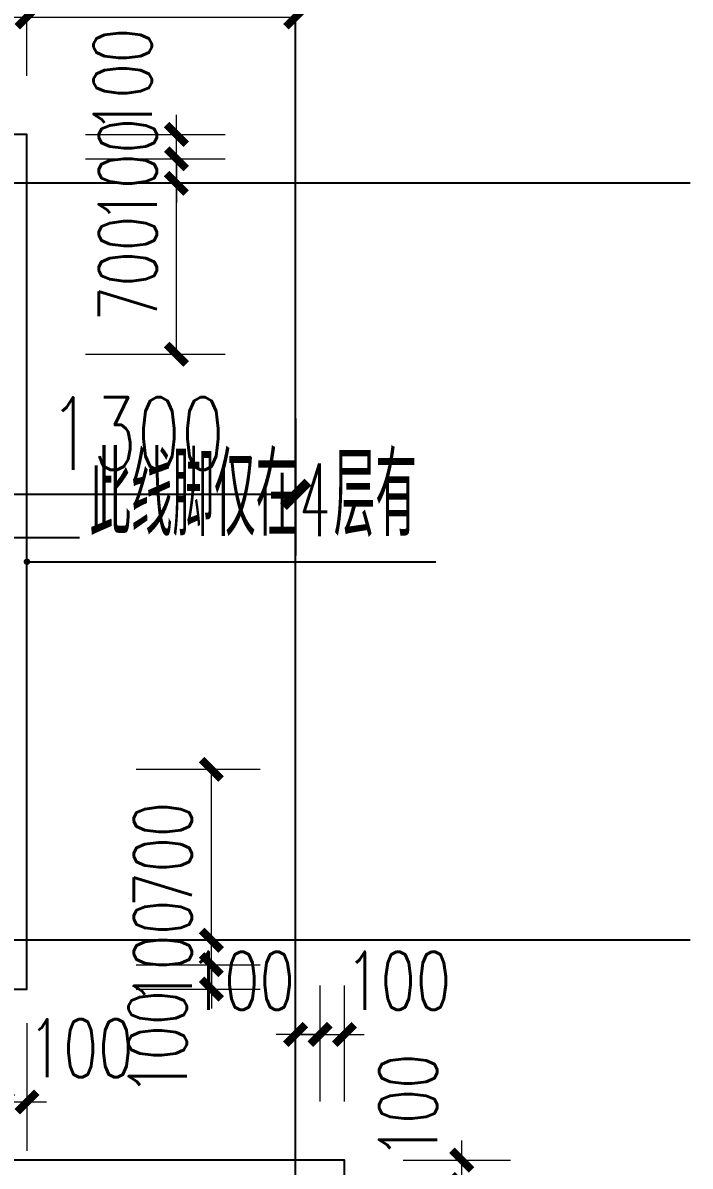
# Model space of a CAD drawing. Extents: x -129588 to 17450, y 1144 to 109436.
# Drawn here: x 2770 to 5501, y 83973 to 88655 of the extents above; entities that cross this region are included whole.
import ezdxf

# ---------------------------------------------------------------- set-up
doc = ezdxf.new("R2010")
doc.units = 0
doc.header["$LTSCALE"] = 1000
doc.header["$MEASUREMENT"] = 0
for name, color, linetype in [('A-第三道尺寸线', 105, 'Continuous'), ('DIM_LEAD', 3, 'Continuous'), ('DOTE', 16, 'Continuous'), ('PUB_TEXT', 7, 'Continuous')]:
    doc.layers.add(name, color=color, linetype=linetype)
doc.layers.add('A-第四道尺寸线(线脚尺寸)', color=105, linetype='Continuous', lineweight=5)
doc.styles.add('_TCH_DIM', font='SIMPLEX.shx', dxfattribs={"width": 0.7, "bigfont": 'GBCBIG.shx'})
doc.styles.add('_TCH_DIM_T3', font='SIMPLEX.shx', dxfattribs={"width": 0.705882, "bigfont": 'GBCBIG.shx'})
doc.dimstyles.new('_TCH_ARCH&&100', dxfattribs={"dimtxt": 297.5, "dimasz": 100, "dimexe": 250, "dimexo": 300, "dimgap": 100, "dimtad": 1, "dimdec": 0, "dimzin": 0, "dimdsep": 46, "dimtxsty": '_TCH_DIM_T3', "dimblk": 'ARCHTICK', "dimcen": 0.09, "dimclrt": 7, "dimazin": 2, "dimtfac": 1, "dimtdec": 0, "dimtix": 1, "dimtmove": 2, "dimatfit": 3, "dimfxl": 0, "dimtolj": 1, "dimtzin": 0, "dimarcsym": 0})
doc.dimstyles.new('_TCH_ARCH&&80', dxfattribs={"dimtxt": 238, "dimasz": 80, "dimexe": 200, "dimexo": 240, "dimgap": 80, "dimtad": 1, "dimdec": 0, "dimzin": 0, "dimdsep": 46, "dimtxsty": '_TCH_DIM_T3', "dimblk": 'ARCHTICK', "dimcen": 0.09, "dimclrt": 7, "dimazin": 2, "dimtfac": 1, "dimtdec": 0, "dimtix": 1, "dimtmove": 2, "dimatfit": 3, "dimfxl": 0, "dimtolj": 1, "dimtzin": 0, "dimarcsym": 0})

# ---------------------------------------------------------------- blocks, each defined once
blk = doc.blocks.new('zhouxianssceng0329')
at = {"layer": 'DOTE'}
for p, q in [((3886.3, 132089.9), (3886.3, 156469.4)), ((5501.3, 147398.2), (-22013.7, 147398.2)), ((5501.3, 144298.2), (-3313.7, 144298.2))]:
    blk.add_line(p, q, dxfattribs=at)
blk = doc.blocks.new('_ArchTick')
at = {"color": 0, "linetype": 'ByBlock', "const_width": 0.4}
blk.add_lwpolyline([(-0.5, -0.5), (0.5, 0.5)], dxfattribs=at)
blk = doc.blocks.new('*D1095')
at = {"layer": 'A-第三道尺寸线', "color": 0, "lineweight": -2, "transparency": 16777216}
for p, q in [((12065.5, 175547.7), (12065.5, 174988)), ((13365.5, 175547.7), (13365.5, 174988)), ((12065.5, 175238), (13365.5, 175238))]:
    blk.add_line(p, q, dxfattribs=at)
at = {"layer": 'Defpoints', "color": 0, "transparency": 16777216}
for p in [(12065.5, 175847.7), (13365.5, 175847.7), (13365.5, 175238)]:
    blk.add_point(p, dxfattribs=at)
at = {"layer": 'A-第三道尺寸线', "color": 0, "lineweight": -2, "transparency": 16777216, "xscale": 100, "yscale": 100, "zscale": 100, "rotation": 180}
blk.add_blockref('_ArchTick', (12065.5, 175238), dxfattribs=at)
at = {"layer": 'A-第三道尺寸线', "color": 0, "lineweight": -2, "transparency": 16777216, "xscale": 100, "yscale": 100, "zscale": 100}
blk.add_blockref('_ArchTick', (13365.5, 175238), dxfattribs=at)
at = {"layer": 'A-第三道尺寸线', "color": 7, "transparency": 16777216, "insert": (12715.5, 175486.8), "char_height": 297.5, "attachment_point": 5, "style": '_TCH_DIM_T3'}
blk.add_mtext('\\A1;1300', dxfattribs=at)
blk = doc.blocks.new('*D1553')
at = {"layer": 'A-第四道尺寸线(线脚尺寸)', "color": 0, "lineweight": -2, "transparency": 16777216}
for p, q in [((4566.6, 83998.2), (4566.6, 84078.2)), ((4326.3, 83998.2), (4766.6, 83998.2)), ((4566.6, 83898.2), (4566.6, 83998.2)), ((4326.3, 83898.2), (4766.6, 83898.2)), ((4566.6, 83898.2), (4566.6, 83818.2))]:
    blk.add_line(p, q, dxfattribs=at)
at = {"layer": 'Defpoints', "color": 0, "transparency": 16777216}
for p in [(4086.3, 83998.2), (4566.6, 83998.2), (4086.3, 83898.2)]:
    blk.add_point(p, dxfattribs=at)
at = {"layer": 'A-第四道尺寸线(线脚尺寸)', "color": 0, "lineweight": -2, "transparency": 16777216, "xscale": 80, "yscale": 80, "zscale": 80}
for p, rotation in [((4566.6, 83998.2), 270), ((4566.6, 83898.2), 90)]:
    blk.add_blockref('_ArchTick', p, dxfattribs=dict(at, rotation=rotation))
at = {"layer": 'A-第四道尺寸线(线脚尺寸)', "color": 7, "transparency": 16777216, "insert": (4346.6, 84218.2), "char_height": 238, "attachment_point": 5, "rotation": 90, "style": '_TCH_DIM_T3'}
blk.add_mtext('\\A1;100', dxfattribs=at)
blk = doc.blocks.new('*D1554')
at = {"layer": 'A-第四道尺寸线(线脚尺寸)', "color": 0, "lineweight": -2, "transparency": 16777216}
for p, q in [((3886.3, 84238.2), (3886.3, 84712.5)), ((3986.3, 84238.2), (3986.3, 84712.5)), ((3886.3, 84512.5), (3806.3, 84512.5)), ((3886.3, 84512.5), (3986.3, 84512.5)), ((3986.3, 84512.5), (4066.3, 84512.5))]:
    blk.add_line(p, q, dxfattribs=at)
at = {"layer": 'Defpoints', "color": 0, "transparency": 16777216}
for p in [(3986.3, 84512.5), (3886.3, 83998.2), (3986.3, 83998.2)]:
    blk.add_point(p, dxfattribs=at)
at = {"layer": 'A-第四道尺寸线(线脚尺寸)', "color": 0, "lineweight": -2, "transparency": 16777216, "xscale": 80, "yscale": 80, "zscale": 80}
blk.add_blockref('_ArchTick', (3886.3, 84512.5), dxfattribs=at)
at = {"layer": 'A-第四道尺寸线(线脚尺寸)', "color": 0, "lineweight": -2, "transparency": 16777216, "xscale": 80, "yscale": 80, "zscale": 80, "rotation": 180}
blk.add_blockref('_ArchTick', (3986.3, 84512.5), dxfattribs=at)
at = {"layer": 'A-第四道尺寸线(线脚尺寸)', "color": 7, "transparency": 16777216, "insert": (3666.3, 84732.5), "char_height": 238, "attachment_point": 5, "style": '_TCH_DIM_T3'}
blk.add_mtext('\\A1;100', dxfattribs=at)
blk = doc.blocks.new('*D1555')
at = {"layer": 'A-第四道尺寸线(线脚尺寸)', "color": 0, "lineweight": -2, "transparency": 16777216}
for p, q in [((3986.3, 84238.2), (3986.3, 84712.5)), ((4086.3, 84238.2), (4086.3, 84712.5)), ((3986.3, 84512.5), (3906.3, 84512.5)), ((3986.3, 84512.5), (4086.3, 84512.5)), ((4086.3, 84512.5), (4166.3, 84512.5))]:
    blk.add_line(p, q, dxfattribs=at)
at = {"layer": 'Defpoints', "color": 0, "transparency": 16777216}
for p in [(4086.3, 84512.5), (3986.3, 83998.2), (4086.3, 83998.2)]:
    blk.add_point(p, dxfattribs=at)
at = {"layer": 'A-第四道尺寸线(线脚尺寸)', "color": 0, "lineweight": -2, "transparency": 16777216, "xscale": 80, "yscale": 80, "zscale": 80}
blk.add_blockref('_ArchTick', (3986.3, 84512.5), dxfattribs=at)
at = {"layer": 'A-第四道尺寸线(线脚尺寸)', "color": 0, "lineweight": -2, "transparency": 16777216, "xscale": 80, "yscale": 80, "zscale": 80, "rotation": 180}
blk.add_blockref('_ArchTick', (4086.3, 84512.5), dxfattribs=at)
at = {"layer": 'A-第四道尺寸线(线脚尺寸)', "color": 7, "transparency": 16777216, "insert": (4306.3, 84732.5), "char_height": 238, "attachment_point": 5, "style": '_TCH_DIM_T3'}
blk.add_mtext('\\A1;100', dxfattribs=at)
blk = doc.blocks.new('*D1559')
at = {"layer": 'A-第四道尺寸线(线脚尺寸)', "color": 0, "lineweight": -2, "transparency": 16777216}
for p, q in [((3232.8, 85598.2), (3741.5, 85598.2)), ((3541.5, 84898.2), (3541.5, 85598.2)), ((3232.8, 84898.2), (3741.5, 84898.2))]:
    blk.add_line(p, q, dxfattribs=at)
at = {"layer": 'Defpoints', "color": 0, "transparency": 16777216}
for p in [(2992.8, 85598.2), (3541.5, 85598.2), (2992.8, 84898.2)]:
    blk.add_point(p, dxfattribs=at)
at = {"layer": 'A-第四道尺寸线(线脚尺寸)', "color": 0, "lineweight": -2, "transparency": 16777216, "xscale": 80, "yscale": 80, "zscale": 80}
for p, rotation in [((3541.5, 85598.2), 90), ((3541.5, 84898.2), 270)]:
    blk.add_blockref('_ArchTick', p, dxfattribs=dict(at, rotation=rotation))
at = {"layer": 'A-第四道尺寸线(线脚尺寸)', "color": 7, "transparency": 16777216, "insert": (3342.5, 85248.2), "char_height": 238, "attachment_point": 5, "rotation": 90, "style": '_TCH_DIM_T3'}
blk.add_mtext('\\A1;700', dxfattribs=at)
blk = doc.blocks.new('*D1560')
at = {"layer": 'A-第四道尺寸线(线脚尺寸)', "color": 0, "lineweight": -2, "transparency": 16777216}
for p, q in [((3541.5, 84898.2), (3541.5, 84978.2)), ((3232.8, 84898.2), (3741.5, 84898.2)), ((3541.5, 84798.2), (3541.5, 84898.2)), ((3232.8, 84798.2), (3741.5, 84798.2)), ((3541.5, 84798.2), (3541.5, 84718.2))]:
    blk.add_line(p, q, dxfattribs=at)
at = {"layer": 'Defpoints', "color": 0, "transparency": 16777216}
for p in [(2992.8, 84898.2), (3541.5, 84898.2), (2992.8, 84798.2)]:
    blk.add_point(p, dxfattribs=at)
at = {"layer": 'A-第四道尺寸线(线脚尺寸)', "color": 0, "lineweight": -2, "transparency": 16777216, "xscale": 80, "yscale": 80, "zscale": 80}
for p, rotation in [((3541.5, 84898.2), 270), ((3541.5, 84798.2), 90)]:
    blk.add_blockref('_ArchTick', p, dxfattribs=dict(at, rotation=rotation))
at = {"layer": 'A-第四道尺寸线(线脚尺寸)', "color": 7, "transparency": 16777216, "insert": (3342.5, 84848.2), "char_height": 238, "attachment_point": 5, "rotation": 90, "style": '_TCH_DIM_T3'}
blk.add_mtext('\\A1;100', dxfattribs=at)
blk = doc.blocks.new('*D1561')
at = {"layer": 'A-第四道尺寸线(线脚尺寸)', "color": 0, "lineweight": -2, "transparency": 16777216}
for p, q in [((3541.5, 84798.2), (3541.5, 84878.2)), ((3232.8, 84798.2), (3741.5, 84798.2)), ((3541.5, 84698.2), (3541.5, 84798.2)), ((3232.8, 84698.2), (3741.5, 84698.2)), ((3541.5, 84698.2), (3541.5, 84618.2))]:
    blk.add_line(p, q, dxfattribs=at)
at = {"layer": 'Defpoints', "color": 0, "transparency": 16777216}
for p in [(2992.8, 84798.2), (3541.5, 84798.2), (2992.8, 84698.2)]:
    blk.add_point(p, dxfattribs=at)
at = {"layer": 'A-第四道尺寸线(线脚尺寸)', "color": 0, "lineweight": -2, "transparency": 16777216, "xscale": 80, "yscale": 80, "zscale": 80}
for p, rotation in [((3541.5, 84798.2), 270), ((3541.5, 84698.2), 90)]:
    blk.add_blockref('_ArchTick', p, dxfattribs=dict(at, rotation=rotation))
at = {"layer": 'A-第四道尺寸线(线脚尺寸)', "color": 7, "transparency": 16777216, "insert": (3321.5, 84478.2), "char_height": 238, "attachment_point": 5, "rotation": 90, "style": '_TCH_DIM_T3'}
blk.add_mtext('\\A1;100', dxfattribs=at)
blk = doc.blocks.new('*D1563')
at = {"layer": 'A-第四道尺寸线(线脚尺寸)', "color": 0, "lineweight": -2, "transparency": 16777216}
for p, q in [((2686.3, 84558.2), (2686.3, 84035.9)), ((2786.3, 84558.2), (2786.3, 84035.9)), ((2686.3, 84235.9), (2606.3, 84235.9)), ((2686.3, 84235.9), (2786.3, 84235.9)), ((2786.3, 84235.9), (2866.3, 84235.9))]:
    blk.add_line(p, q, dxfattribs=at)
at = {"layer": 'Defpoints', "color": 0, "transparency": 16777216}
for p in [(2686.3, 84798.2), (2786.3, 84798.2), (2786.3, 84235.9)]:
    blk.add_point(p, dxfattribs=at)
at = {"layer": 'A-第四道尺寸线(线脚尺寸)', "color": 0, "lineweight": -2, "transparency": 16777216, "xscale": 80, "yscale": 80, "zscale": 80}
blk.add_blockref('_ArchTick', (2686.3, 84235.9), dxfattribs=at)
at = {"layer": 'A-第四道尺寸线(线脚尺寸)', "color": 0, "lineweight": -2, "transparency": 16777216, "xscale": 80, "yscale": 80, "zscale": 80, "rotation": 180}
blk.add_blockref('_ArchTick', (2786.3, 84235.9), dxfattribs=at)
at = {"layer": 'A-第四道尺寸线(线脚尺寸)', "color": 7, "transparency": 16777216, "insert": (3006.3, 84455.9), "char_height": 238, "attachment_point": 5, "style": '_TCH_DIM_T3'}
blk.add_mtext('\\A1;100', dxfattribs=at)
blk = doc.blocks.new('*D1564')
at = {"layer": 'A-第四道尺寸线(线脚尺寸)', "color": 0, "lineweight": -2, "transparency": 16777216}
for p, q in [((3398.1, 88198.2), (3398.1, 88278.2)), ((3026.3, 88198.2), (3598.1, 88198.2)), ((3398.1, 88098.2), (3398.1, 88198.2)), ((3026.3, 88098.2), (3598.1, 88098.2)), ((3398.1, 88098.2), (3398.1, 88018.2))]:
    blk.add_line(p, q, dxfattribs=at)
at = {"layer": 'Defpoints', "color": 0, "transparency": 16777216}
for p in [(2786.3, 88198.2), (3398.1, 88198.2), (2786.3, 88098.2)]:
    blk.add_point(p, dxfattribs=at)
at = {"layer": 'A-第四道尺寸线(线脚尺寸)', "color": 0, "lineweight": -2, "transparency": 16777216, "xscale": 80, "yscale": 80, "zscale": 80}
for p, rotation in [((3398.1, 88198.2), 270), ((3398.1, 88098.2), 90)]:
    blk.add_blockref('_ArchTick', p, dxfattribs=dict(at, rotation=rotation))
at = {"layer": 'A-第四道尺寸线(线脚尺寸)', "color": 7, "transparency": 16777216, "insert": (3178.1, 88418.2), "char_height": 238, "attachment_point": 5, "rotation": 90, "style": '_TCH_DIM_T3'}
blk.add_mtext('\\A1;100', dxfattribs=at)
blk = doc.blocks.new('*D1565')
at = {"layer": 'A-第四道尺寸线(线脚尺寸)', "color": 0, "lineweight": -2, "transparency": 16777216}
for p, q in [((3398.1, 88098.2), (3398.1, 88178.2)), ((3026.3, 88098.2), (3598.1, 88098.2)), ((3398.1, 87998.2), (3398.1, 88098.2)), ((3026.3, 87998.2), (3598.1, 87998.2)), ((3398.1, 87998.2), (3398.1, 87918.2))]:
    blk.add_line(p, q, dxfattribs=at)
at = {"layer": 'Defpoints', "color": 0, "transparency": 16777216}
for p in [(2786.3, 88098.2), (3398.1, 88098.2), (2786.3, 87998.2)]:
    blk.add_point(p, dxfattribs=at)
at = {"layer": 'A-第四道尺寸线(线脚尺寸)', "color": 0, "lineweight": -2, "transparency": 16777216, "xscale": 80, "yscale": 80, "zscale": 80}
for p, rotation in [((3398.1, 88098.2), 270), ((3398.1, 87998.2), 90)]:
    blk.add_blockref('_ArchTick', p, dxfattribs=dict(at, rotation=rotation))
at = {"layer": 'A-第四道尺寸线(线脚尺寸)', "color": 7, "transparency": 16777216, "insert": (3199.1, 88048.2), "char_height": 238, "attachment_point": 5, "rotation": 90, "style": '_TCH_DIM_T3'}
blk.add_mtext('\\A1;100', dxfattribs=at)
blk = doc.blocks.new('*D1566')
at = {"layer": 'A-第四道尺寸线(线脚尺寸)', "color": 0, "lineweight": -2, "transparency": 16777216}
for p, q in [((3026.3, 87998.2), (3598.1, 87998.2)), ((3398.1, 87298.2), (3398.1, 87998.2)), ((3026.3, 87298.2), (3598.1, 87298.2))]:
    blk.add_line(p, q, dxfattribs=at)
at = {"layer": 'Defpoints', "color": 0, "transparency": 16777216}
for p in [(2786.3, 87998.2), (3398.1, 87998.2), (2786.3, 87298.2)]:
    blk.add_point(p, dxfattribs=at)
at = {"layer": 'A-第四道尺寸线(线脚尺寸)', "color": 0, "lineweight": -2, "transparency": 16777216, "xscale": 80, "yscale": 80, "zscale": 80}
for p, rotation in [((3398.1, 87998.2), 90), ((3398.1, 87298.2), 270)]:
    blk.add_blockref('_ArchTick', p, dxfattribs=dict(at, rotation=rotation))
at = {"layer": 'A-第四道尺寸线(线脚尺寸)', "color": 7, "transparency": 16777216, "insert": (3199.1, 87648.2), "char_height": 238, "attachment_point": 5, "rotation": 90, "style": '_TCH_DIM_T3'}
blk.add_mtext('\\A1;700', dxfattribs=at)
blk = doc.blocks.new('*D1568')
at = {"layer": 'A-第四道尺寸线(线脚尺寸)', "color": 0, "lineweight": -2, "transparency": 16777216}
for p, q in [((2686.3, 88438.2), (2686.3, 88878.8)), ((2786.3, 88438.2), (2786.3, 88878.8)), ((2686.3, 88678.8), (2606.3, 88678.8)), ((2686.3, 88678.8), (2786.3, 88678.8)), ((2786.3, 88678.8), (2866.3, 88678.8))]:
    blk.add_line(p, q, dxfattribs=at)
at = {"layer": 'Defpoints', "color": 0, "transparency": 16777216}
for p in [(2786.3, 88678.8), (2686.3, 88198.2), (2786.3, 88198.2)]:
    blk.add_point(p, dxfattribs=at)
at = {"layer": 'A-第四道尺寸线(线脚尺寸)', "color": 0, "lineweight": -2, "transparency": 16777216, "xscale": 80, "yscale": 80, "zscale": 80}
blk.add_blockref('_ArchTick', (2686.3, 88678.8), dxfattribs=at)
at = {"layer": 'A-第四道尺寸线(线脚尺寸)', "color": 0, "lineweight": -2, "transparency": 16777216, "xscale": 80, "yscale": 80, "zscale": 80, "rotation": 180}
blk.add_blockref('_ArchTick', (2786.3, 88678.8), dxfattribs=at)
at = {"layer": 'A-第四道尺寸线(线脚尺寸)', "color": 7, "transparency": 16777216, "insert": (2736.3, 88877.8), "char_height": 238, "attachment_point": 5, "style": '_TCH_DIM_T3'}
blk.add_mtext('\\A1;100', dxfattribs=at)
blk = doc.blocks.new('*D1569')
at = {"layer": 'A-第四道尺寸线(线脚尺寸)', "color": 0, "lineweight": -2, "transparency": 16777216}
for p, q in [((2786.3, 88438.2), (2786.3, 88878.8)), ((3886.3, 88438.2), (3886.3, 88878.8)), ((2786.3, 88678.8), (3886.3, 88678.8))]:
    blk.add_line(p, q, dxfattribs=at)
at = {"layer": 'Defpoints', "color": 0, "transparency": 16777216}
for p in [(3886.3, 88678.8), (2786.3, 88198.2), (3886.3, 88198.2)]:
    blk.add_point(p, dxfattribs=at)
at = {"layer": 'A-第四道尺寸线(线脚尺寸)', "color": 0, "lineweight": -2, "transparency": 16777216, "xscale": 80, "yscale": 80, "zscale": 80, "rotation": 180}
blk.add_blockref('_ArchTick', (2786.3, 88678.8), dxfattribs=at)
at = {"layer": 'A-第四道尺寸线(线脚尺寸)', "color": 0, "lineweight": -2, "transparency": 16777216, "xscale": 80, "yscale": 80, "zscale": 80}
blk.add_blockref('_ArchTick', (3886.3, 88678.8), dxfattribs=at)
at = {"layer": 'A-第四道尺寸线(线脚尺寸)', "color": 7, "transparency": 16777216, "insert": (3336.3, 88877.8), "char_height": 238, "attachment_point": 5, "style": '_TCH_DIM_T3'}
blk.add_mtext('\\A1;1100', dxfattribs=at)
blk = doc.blocks.new('a6huxing 0323')
at = {"layer": 'A-第三道尺寸线'}
dim = blk.add_aligned_dim(p1=(12065.5, 175847.7), p2=(13365.5, 175847.7), distance=-609.7, dimstyle='_TCH_ARCH&&100', dxfattribs=at)
dim.commit()
dim.dimension.update_dxf_attribs({"geometry": '*D1095', "text_midpoint": (12715.5, 175486.8)})
blk = doc.blocks.new('34cengxianjiao0427')
at = {"layer": 'A-第四道尺寸线(线脚尺寸)'}
for p1, p2, distance, picture, middle in [((2686.3, 88198.2), (2786.3, 88198.2), 480.6, '*D1568', (2736.3, 88877.8)), ((2786.3, 88198.2), (3886.3, 88198.2), 480.6, '*D1569', (3336.3, 88877.8)), ((2786.3, 87998.2), (2786.3, 88098.2), -611.8, '*D1565', (3199.1, 88048.2)), ((2786.3, 87298.2), (2786.3, 87998.2), -611.8, '*D1566', (3199.1, 87648.2)), ((2992.8, 84898.2), (2992.8, 85598.2), -548.7, '*D1559', (3342.5, 85248.2)), ((2992.8, 84798.2), (2992.8, 84898.2), -548.7, '*D1560', (3342.5, 84848.2))]:
    dim = blk.add_aligned_dim(p1=p1, p2=p2, distance=distance, dimstyle='_TCH_ARCH&&80', dxfattribs=at)
    dim.commit()
    dim.dimension.update_dxf_attribs({"geometry": picture, "text_midpoint": middle})
for base, p1, p2, angle, picture, middle in [((3398.1, 88198.2), (2786.3, 88098.2), (2786.3, 88198.2), 90, '*D1564', (3178.1, 88418.2)), ((3986.3, 84512.5), (3886.3, 83998.2), (3986.3, 83998.2), 0, '*D1554', (3666.3, 84732.5)), ((4086.3, 84512.5), (3986.3, 83998.2), (4086.3, 83998.2), 0, '*D1555', (4306.3, 84732.5)), ((3541.5, 84798.2), (2992.8, 84698.2), (2992.8, 84798.2), 90, '*D1561', (3321.5, 84478.2)), ((2786.3, 84235.9), (2686.3, 84798.2), (2786.3, 84798.2), 0, '*D1563', (3006.3, 84455.9)), ((4566.6, 83998.2), (4086.3, 83898.2), (4086.3, 83998.2), 90, '*D1553', (4346.6, 84218.2))]:
    dim = blk.add_linear_dim(base=base, p1=p1, p2=p2, angle=angle, dimstyle='_TCH_ARCH&&80', dxfattribs=at)
    dim.commit()
    dim.dimension.update_dxf_attribs({"geometry": picture, "text_midpoint": middle, "dimtype": 161})

msp = doc.modelspace()

# ---------------------------------------------------------------- block references
msp.add_blockref('zhouxianssceng0329', (0, -59400))

# ---------------------------------------------------------------- texts
at = {"layer": 'PUB_TEXT', "style": '_TCH_DIM', "width": 0.7}
msp.add_text('层有', height=337.59, dxfattribs=at).set_placement((4042.1, 86553.2))

# ---------------------------------------------------------------- next in the draw order: block references
msp.add_blockref('a6huxing 0323', (-9479.2, -88513.5))

# ---------------------------------------------------------------- next in the draw order: linework, layer by layer
msp.add_line((786.3, 86548.2), (3001.7, 86548.2))
msp.add_lwpolyline([(-3063.7, 73298.2), (1086.3, 73298.2), (1086.3, 73398.2), (4086.3, 73398.2), (4086.3, 73998.2), (4786.3, 73998.2), (4786.3, 80698.2), (4086.3, 80698.2), (4086.3, 83998.2), (-113.7, 83998.2), (-113.7, 84698.2), (2786.3, 84698.2), (2786.3, 88198.2), (2386.3, 88198.2), (2386.3, 94598.2), (1686.3, 94598.2), (1686.3, 95498.2), (-8613.7, 95498.2), (-8613.7, 92698.2), (-20213.7, 92698.2), (-20213.7, 89498.2)])
at = {"layer": 'DIM_LEAD'}
for p, q in [((2786.3, 86448.2), (2952.1, 86448.2)), ((2952.1, 86448.2), (4459.9, 86448.2))]:
    msp.add_line(p, q, dxfattribs=at)
at = {"layer": 'DIM_LEAD', "const_width": 13.3}
msp.add_lwpolyline([(2779.6, 86448.2, 1), (2793, 86448.2, 1)], format="xyb", close=True, dxfattribs=at)

# ---------------------------------------------------------------- next in the draw order: block references
at = {"layer": 'A-第四道尺寸线(线脚尺寸)'}
msp.add_blockref('34cengxianjiao0427', (0, 0), dxfattribs=at)

# ---------------------------------------------------------------- next in the draw order: texts
at = {"layer": 'PUB_TEXT', "style": '_TCH_DIM'}
for s, height, width, p in [('此线脚仅在', 337.59, 0.7, (3042, 86553.2)), ('4', 297.5, 0.494118, (3902.1, 86553.2))]:
    msp.add_text(s, height=height, dxfattribs=dict(at, width=width)).set_placement(p)

doc.saveas('drawing.dxf')
